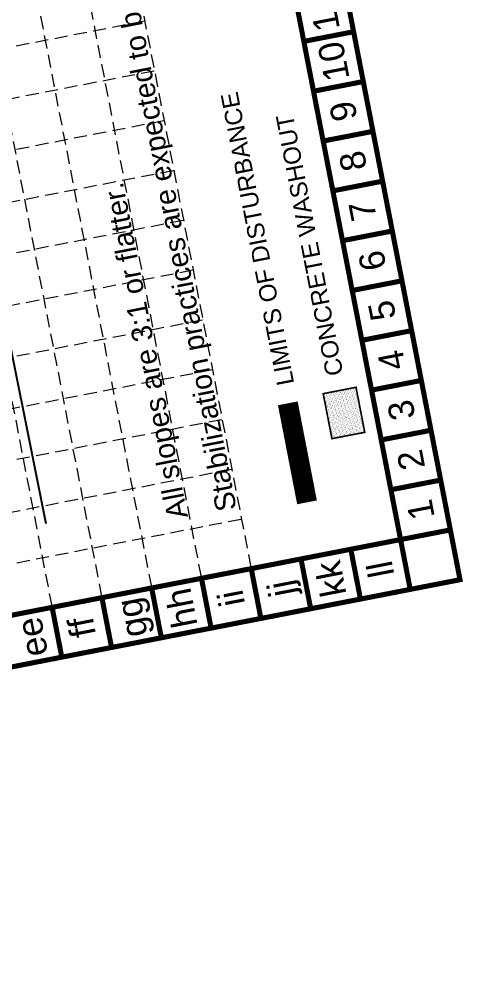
# Model space of a CAD drawing. Extents: x 1582 to 2207140, y 1442 to 531032.
# Drawn here: x 3039 to 3337, y 1442 to 2079 of the extents above; entities that cross this region are included whole.
import ezdxf
from ezdxf.enums import TextEntityAlignment as Align

# ---------------------------------------------------------------- set-up
doc = ezdxf.new("R2010")
doc.units = 0
doc.header["$LTSCALE"] = 100
doc.header["$MEASUREMENT"] = 0
for name, pattern in [('DASHED2', [0.375, 0.25, -0.125]), ('HIDDEN', [0.375, 0.25, -0.125]), ('XHO473BS$0$DASHED2', [0.375, 0.25, -0.125])]:
    doc.linetypes.add(name, pattern=pattern)
for name, color, linetype in [('BASE', 7, 'Continuous'), ('GRID', 254, 'HIDDEN'), ('LEGEND', 7, 'Continuous'), ('XHO473BS$0$C-ROAD-STRP-E', 14, 'XHO473BS$0$DASHED2')]:
    doc.layers.add(name, color=color, linetype=linetype)
doc.styles.add("L200'", font='ARIAL.TTF', dxfattribs={"height": 0.001969})
doc.styles.get("Standard").update_dxf_attribs({"font": 'ARIAL.TTF'})

msp = doc.modelspace()

# ---------------------------------------------------------------- hatches: boundary and pattern name
at = {"layer": 'BASE'}
h = msp.add_hatch(dxfattribs=at)
h.set_pattern_fill('AR-SAND', color=30, scale=0.896729, angle=100.99857, style=0)
h.set_pattern_definition([(138.49857, (3191.9901, 2559.6246), (-1.6853256, -0.3850955), [0, -1.3630288, 0, -1.5244401, 0, -1.4571854]), (108.49857, (3191.9901, 2559.6246), (-2.7869946, 1.075042), [0, -0.7353182, 0, -1.2285194, 0, -0.470783]), (68.49857, (3192.2006, 2558.5419), (-0.5377553, 2.740281), [0, -0.4483647, 0, -1.614113, 0, -2.1073143]), (58.49857, (3192.2006, 2558.5419), (-1.286876, 2.496013), [0, -0.2241824, 0, -1.0581408, 0, -1.2105848])])
h.paths.add_polyline_path([(3264.88, 1832.05), (3242.88, 1827.77), (3248.73, 1797.64), (3270.74, 1801.91)])

# ---------------------------------------------------------------- linework, layer by layer
at = {"layer": 'BASE', "const_width": 3.4}
for points in [[(3334.61, 1703.14), (2919.46, 3839.17), (1584.44, 3579.7), (1999.59, 1443.67)], [(3294.75, 1730.03), (2892.57, 3799.31), (1624.31, 3552.81), (2026.48, 1483.53)]]:
    msp.add_lwpolyline(points, close=True, dxfattribs=at)
for points in [[(3263.26, 2070.27), (3229.88, 2063.78)], [(3269.74, 2036.89), (3236.37, 2030.4)], [(3276.23, 2003.52), (3242.85, 1997.03)], [(3282.72, 1970.14), (3249.34, 1963.65)], [(3289.2, 1936.76), (3255.83, 1930.28)], [(3295.69, 1903.39), (3262.31, 1896.9)], [(3302.18, 1870.01), (3268.8, 1863.53)], [(3308.66, 1836.64), (3275.29, 1830.15)], [(3315.15, 1803.26), (3281.77, 1796.78)], [(3321.64, 1769.89), (3288.26, 1763.4)], [(3328.12, 1736.51), (3294.75, 1730.03)], [(3294.75, 1730.03), (3301.23, 1696.65)], [(3261.37, 1723.54), (3267.86, 1690.16)], [(3228, 1717.05), (3234.48, 1683.68)], [(3194.62, 1710.57), (3201.11, 1677.19)], [(3161.25, 1704.08), (3167.73, 1670.7)], [(3127.87, 1697.59), (3134.36, 1664.22)], [(3094.49, 1691.11), (3100.98, 1657.73)], [(3061.12, 1684.62), (3067.61, 1651.24)]]:
    msp.add_lwpolyline(points, dxfattribs=at)
at = {"layer": 'BASE', "color": 30, "const_width": 1.12}
msp.add_lwpolyline([(3270.74, 1801.91), (3264.88, 1832.05), (3242.88, 1827.77), (3248.73, 1797.64)], close=True, dxfattribs=at)
at = {"layer": 'GRID', "color": 252, "linetype": 'HIDDEN', "lineweight": 0, "ltscale": 0.35}
for p, q in [((3194.62, 1711.34), (2792.45, 3780.62)), ((3161.25, 1704.86), (2759.07, 3774.14)), ((3127.87, 1698.37), (2725.7, 3767.65)), ((3094.5, 1691.88), (2692.32, 3761.16)), ((3061.12, 1685.4), (2658.95, 3754.68)), ((1954.83, 1850.49), (3123.44, 2077.61)), ((1961.32, 1817.11), (3129.92, 2044.24)), ((1967.8, 1783.74), (3136.41, 2010.86)), ((1974.29, 1750.36), (3142.9, 1977.49)), ((1980.78, 1716.99), (3149.38, 1944.11)), ((1987.26, 1683.61), (3155.87, 1910.74)), ((1993.75, 1650.24), (3162.36, 1877.36)), ((2000.24, 1616.86), (3168.84, 1843.98)), ((2006.72, 1583.49), (3175.33, 1810.61)), ((2013.21, 1550.11), (3181.82, 1777.23)), ((2019.7, 1516.73), (3188.3, 1743.86))]:
    msp.add_line(p, q, dxfattribs=at)
at = {"layer": 'LEGEND', "color": 1, "linetype": 'DASHED2', "ltscale": 0.7, "const_width": 13.46}
msp.add_lwpolyline([(3232.03, 1754.98), (3219.14, 1821.3)], dxfattribs=at)
at = {"layer": 'XHO473BS$0$C-ROAD-STRP-E', "color": 7, "linetype": 'Continuous'}
msp.add_line((2791.02, 3066.41), (3056.79, 1740.91), dxfattribs=at)

# ---------------------------------------------------------------- texts
at = {"layer": 'BASE', "color": 7, "style": "L200'"}
for s, p in [('Stabilization practices are expected to be used at all disturbed areas.', (3184.9, 1750.5)), ('All slopes are 3:1 or flatter.', (3152.2, 1745.35))]:
    msp.add_text(s, height=13.7885, rotation=100.99857, dxfattribs=at).set_placement(p)
at = {"layer": 'BASE'}
for s, p in [('11', (3243.33, 2083.71)), ('10', (3249.81, 2050.34)), ('9', (3256.3, 2016.96)), ('8', (3262.79, 1983.58)), ('7', (3269.27, 1950.21)), ('6', (3275.76, 1916.83)), ('5', (3282.25, 1883.46)), ('4', (3288.73, 1850.08)), ('3', (3295.22, 1816.71)), ('2', (3301.71, 1783.33)), ('1', (3308.19, 1749.96)), ('kk', (3247.93, 1703.61)), ('ll', (3281.3, 1710.09)), ('jj', (3214.55, 1697.12)), ('hh', (3147.8, 1684.15)), ('ii', (3181.18, 1690.63)), ('gg', (3114.43, 1677.66)), ('ee', (3047.68, 1664.69)), ('ff', (3081.05, 1671.17))]:
    msp.add_text(s, height=17, rotation=100.99857, dxfattribs=at).set_placement(p, align=Align.MIDDLE_CENTER)
at = {"layer": 'LEGEND', "style": "L200'"}
for s, p in [('LIMITS OF DISTURBANCE', (3223.48, 1834.57)), ('CONCRETE WASHOUT', (3256.4, 1840.95))]:
    msp.add_text(s, height=11.5937, rotation=100.99857, dxfattribs=at).set_placement(p)

doc.saveas('drawing.dxf')
